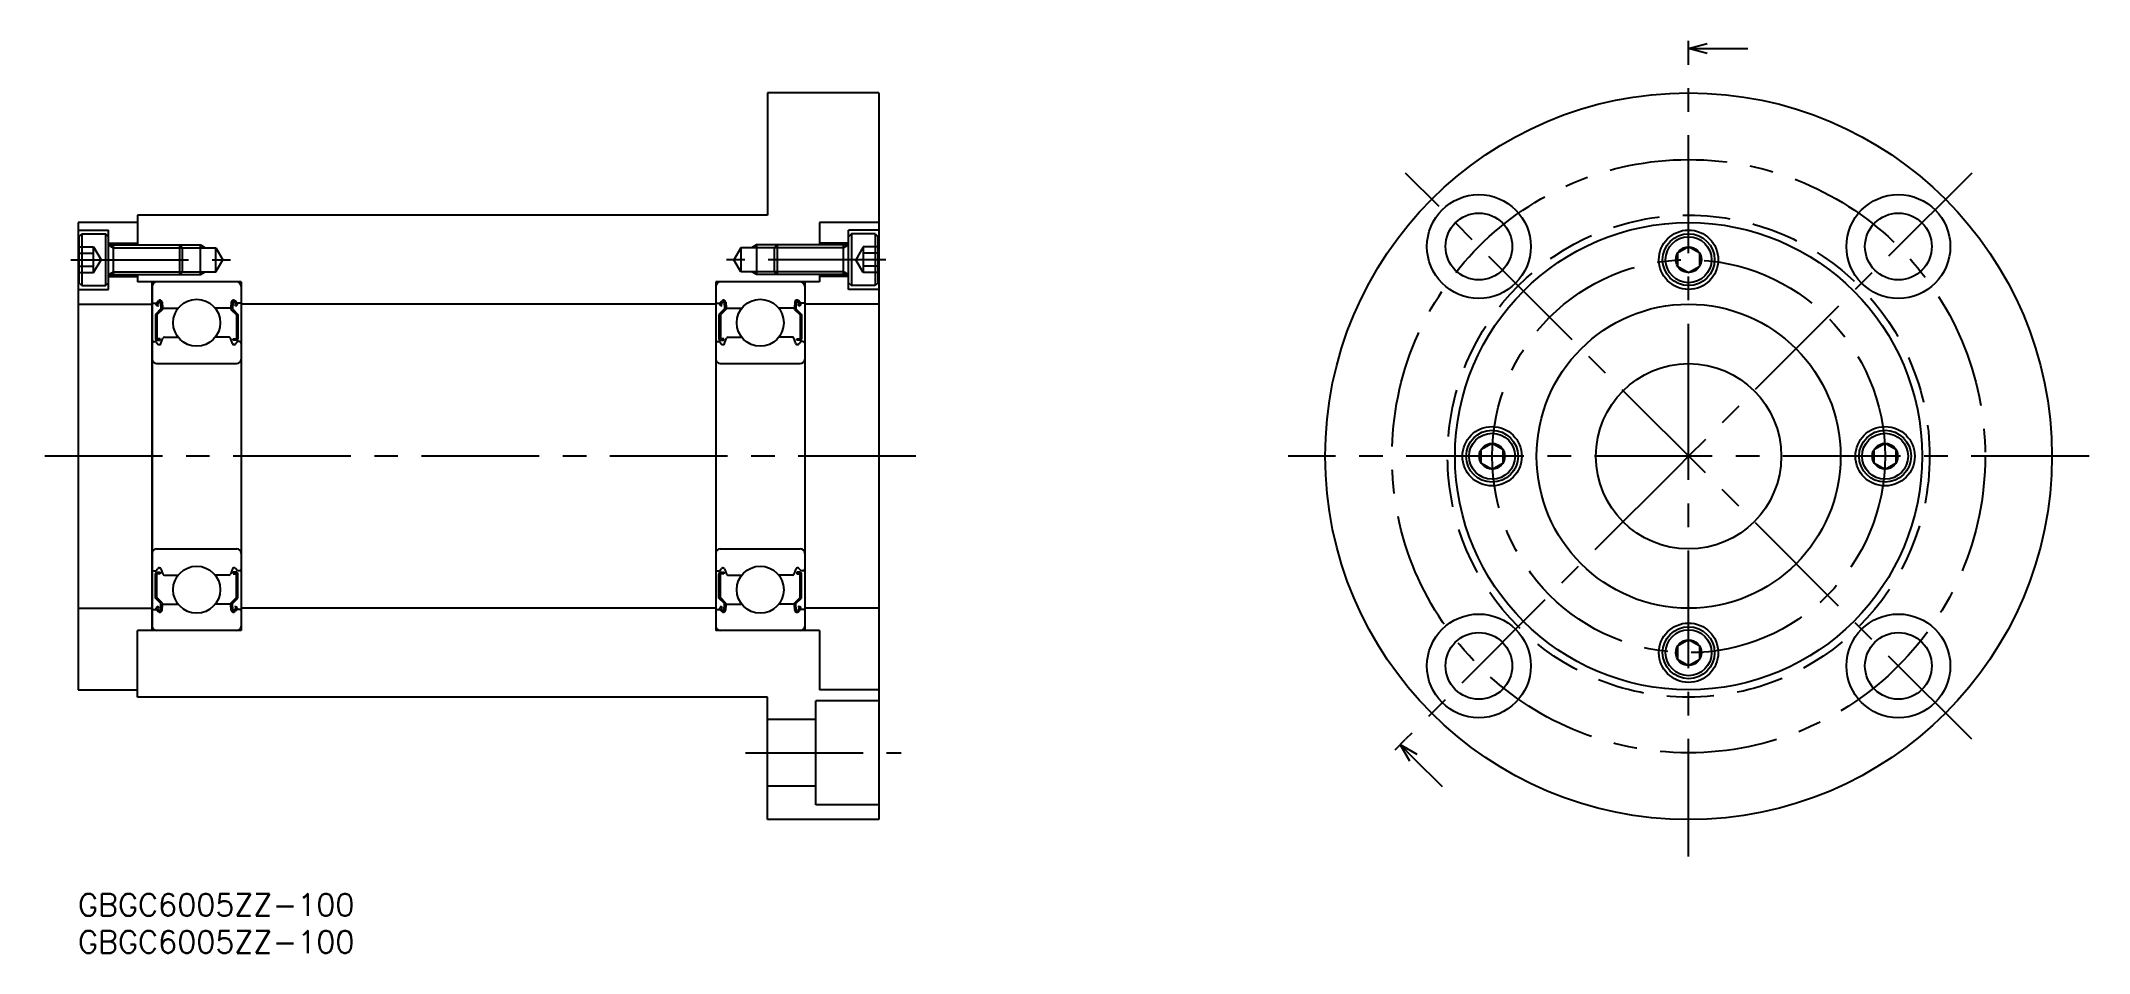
# Model space of a CAD drawing. Extents: x -5 to 271, y -8 to 115.
import ezdxf

# ---------------------------------------------------------------- set-up
doc = ezdxf.new("R2010")
doc.units = 0
doc.header["$LTSCALE"] = 0.5
doc.linetypes.add('CENTER', pattern=[50.8, 31.75, -6.35, 6.35, -6.35])
doc.linetypes.add('DASHED', pattern=[19.05, 12.7, -6.35])
doc.layers.get('0').update_dxf_attribs({"linetype": 'CONTINUOUS'})
for name, color, linetype in [('MSM_CENTER', 1, 'CENTER'), ('MSM_CONTINUOUS', 7, 'CONTINUOUS'), ('MSM_DASHED', 4, 'DASHED'), ('MSM_NARROW', 5, 'CONTINUOUS'), ('MSM_PART_NUMBER', 7, 'CONTINUOUS')]:
    doc.layers.add(name, color=color, linetype=linetype)
doc.styles.get("Standard").update_dxf_attribs({"font": 'txt.shx', "height": 3, "bigfont": 'bigfont.shx'})

# ---------------------------------------------------------------- blocks, each defined once
blk = doc.blocks.new('*U6')
at = {"layer": 'MSM_PART_NUMBER'}
blk.add_text('GBGC6005ZZ-100', height=3, dxfattribs=at).set_placement((0, -3))
blk = doc.blocks.new('*U7')
at = {"layer": 'MSM_PART_NUMBER'}
blk.add_text('GBGC6005ZZ-100', height=3, dxfattribs=at).set_placement((0, -8))
blk = doc.blocks.new('_OPEN30')
at = {"color": 0, "linetype": 'BYBLOCK'}
for p, q in [((-1, 0.27), (0, 0)), ((0, 0), (-1, -0.27)), ((0, 0), (-1, 0))]:
    blk.add_line(p, q, dxfattribs=at)
blk = doc.blocks.new('*U2')
at = {"color": 7, "linetype": 'CONTINUOUS'}
blk.add_lwpolyline([(595.34, 147.9), (600.84, 147.9)], dxfattribs=at)
at = {"color": 7, "linetype": 'CONTINUOUS', "xscale": 2.5, "yscale": 2.5, "zscale": 2.5, "rotation": 180}
blk.add_blockref('_OPEN30', (592.84, 147.9), dxfattribs=at)
blk = doc.blocks.new('*U1')
at = {"color": 7, "linetype": 'CONTINUOUS'}
blk.add_lwpolyline([(595.34, 94.1), (600.84, 94.1)], dxfattribs=at)
at = {"color": 7, "linetype": 'CONTINUOUS', "xscale": 2.5, "yscale": 2.5, "zscale": 2.5, "rotation": 180}
blk.add_blockref('_OPEN30', (592.84, 94.1), dxfattribs=at)

msp = doc.modelspace()

# ---------------------------------------------------------------- linework, layer by layer
at = {"layer": 'MSM_CENTER'}
for p, q in [((217.2, 61), (217.2, 113)), ((255.39, 20.82), (179.02, 97.18)), ((255.39, 97.18), (217.2, 59)), ((-0.96, 85.5), (20.54, 85.5)), ((108.96, 85.5), (87.46, 85.5)), ((113, 59), (-5, 59)), ((271.2, 59), (163.2, 59)), ((217.2, 5), (217.2, 59)), ((215.79, 57.59), (179.02, 20.82)), ((90, 19), (111, 19))]:
    msp.add_line(p, q, dxfattribs=at)
for radius in [40, 26.5]:
    msp.add_circle((217.2, 59), radius, dxfattribs=at)
at = {"layer": 'MSM_CONTINUOUS'}
for p, q in [((217.2, 113), (217.2, 115)), ((108, 108), (93, 108)), ((93, 108), (93, 91.5)), ((108, 108), (108, 10)), ((93, 91.5), (8, 91.5)), ((8, 91.5), (8, 87.5)), ((0.1, 88.6), (0.5, 89)), ((0.1, 88.6), (0.1, 82.4)), ((0.5, 89), (3.7, 89)), ((0.5, 89), (0.5, 82)), ((4.1, 88.6), (3.7, 89)), ((3.7, 89), (3.7, 82)), ((100, 90.5), (100, 87.5)), ((108, 90.5), (100, 90.5)), ((103.9, 81.5), (103.9, 89.5)), ((104.3, 89), (103.9, 88.6)), ((107.5, 89), (104.3, 89)), ((104.3, 89), (104.3, 82)), ((107.5, 89), (107.9, 88.6)), ((107.5, 89), (107.5, 82)), ((107.9, 82.4), (107.9, 88.6)), ((4.1, 87.5), (13.72, 87.5)), ((4.76, 87.5), (4.76, 83.5)), ((13.72, 83.5), (13.72, 87.5)), ((14.1, 87.12), (13.72, 87.5)), ((14.1, 87.12), (18.6, 87.12)), ((14.1, 83.88), (14.1, 87.12)), ((16.5, 83.5), (16.5, 87.5)), ((18.6, 83.88), (18.6, 87.12)), ((18.6, 87.12), (19.54, 85.5)), ((89.4, 87.12), (88.46, 85.5)), ((93.9, 87.12), (89.4, 87.12)), ((89.4, 87.12), (89.4, 83.88)), ((91.5, 87.5), (91.5, 83.5)), ((94.28, 87.5), (93.9, 87.12)), ((93.9, 87.12), (93.9, 83.88)), ((94.28, 87.5), (94.28, 83.5)), ((103.9, 87.5), (94.28, 87.5)), ((103.24, 83.5), (103.24, 87.5)), ((217.2, 87.23), (215.7, 86.37)), ((215.7, 86.37), (215.7, 84.63)), ((218.7, 86.37), (217.2, 87.23)), ((218.7, 84.63), (218.7, 86.37)), ((4.1, 83.5), (13.72, 83.5)), ((8, 83.5), (8, 82.5)), ((13.72, 83.5), (14.1, 83.88)), ((14.1, 83.88), (18.6, 83.88)), ((18.6, 83.88), (19.54, 85.5)), ((89.4, 83.88), (88.46, 85.5)), ((93.9, 83.88), (89.4, 83.88)), ((93.9, 83.88), (94.28, 83.5)), ((103.9, 83.5), (94.28, 83.5)), ((100, 83.5), (100, 82.5)), ((215.7, 84.63), (217.2, 83.77)), ((217.2, 83.77), (218.7, 84.63)), ((0.5, 82), (0.1, 82.4)), ((0.5, 82), (3.7, 82)), ((3.7, 82), (4.1, 82.4)), ((22, 82.5), (8, 82.5)), ((10, 81.9), (10, 36.1)), ((22, 82.5), (22, 35.5)), ((86, 82.5), (86, 35.5)), ((100, 82.5), (86, 82.5)), ((98, 82.5), (98, 35.5)), ((103.9, 82.4), (104.3, 82)), ((107.5, 82), (104.3, 82)), ((107.9, 82.4), (107.5, 82)), ((10.1, 79.65), (10.56, 79.65)), ((11.18, 78.88), (10.43, 78.13)), ((10.43, 78.13), (10.43, 74.85)), ((10.56, 79.65), (10.81, 79.95)), ((10.74, 79.24), (10.58, 79.37)), ((11.38, 78.8), (10.63, 78.05)), ((10.63, 78.05), (10.63, 74.85)), ((10.71, 79.52), (10.96, 79.82)), ((10.87, 79.39), (10.71, 79.52)), ((10.74, 79.24), (10.87, 79.39)), ((11.14, 79.76), (11.18, 78.88)), ((11.34, 79.78), (11.4, 79.04)), ((11.38, 79.27), (11.38, 78.8)), ((11.5, 78.95), (13.49, 78.95)), ((20.5, 78.95), (18.51, 78.95)), ((20.66, 79.78), (20.6, 79.04)), ((20.62, 79.27), (20.62, 78.8)), ((20.62, 78.8), (21.37, 78.05)), ((20.86, 79.76), (20.82, 78.88)), ((20.82, 78.88), (21.57, 78.13)), ((21.29, 79.52), (21.04, 79.82)), ((21.13, 79.39), (21.29, 79.52)), ((21.26, 79.24), (21.13, 79.39)), ((21.44, 79.65), (21.19, 79.95)), ((21.26, 79.24), (21.42, 79.37)), ((21.37, 78.05), (21.37, 74.85)), ((21.9, 79.65), (21.44, 79.65)), ((21.57, 78.13), (21.57, 74.85)), ((86, 79.5), (22, 79.5)), ((86.1, 79.65), (86.56, 79.65)), ((87.18, 78.88), (86.43, 78.13)), ((86.43, 78.13), (86.43, 74.85)), ((86.56, 79.65), (86.81, 79.95)), ((86.74, 79.24), (86.58, 79.37)), ((87.38, 78.8), (86.63, 78.05)), ((86.63, 78.05), (86.63, 74.85)), ((86.71, 79.52), (86.96, 79.82)), ((86.87, 79.39), (86.71, 79.52)), ((86.74, 79.24), (86.87, 79.39)), ((87.14, 79.76), (87.18, 78.88)), ((87.34, 79.78), (87.4, 79.04)), ((87.38, 79.27), (87.38, 78.8)), ((87.5, 78.95), (89.49, 78.95)), ((96.5, 78.95), (94.51, 78.95)), ((96.66, 79.78), (96.6, 79.04)), ((96.62, 79.27), (96.62, 78.8)), ((96.62, 78.8), (97.37, 78.05)), ((96.86, 79.76), (96.82, 78.88)), ((96.82, 78.88), (97.57, 78.13)), ((97.29, 79.52), (97.04, 79.82)), ((97.13, 79.39), (97.29, 79.52)), ((97.26, 79.24), (97.13, 79.39)), ((97.44, 79.65), (97.19, 79.95)), ((97.26, 79.24), (97.42, 79.37)), ((97.37, 78.05), (97.37, 74.85)), ((97.9, 79.65), (97.44, 79.65)), ((97.57, 78.13), (97.57, 74.85)), ((11.08, 74.85), (10.63, 74.85)), ((10.63, 74.65), (11.08, 74.65)), ((11.08, 74.65), (11.08, 74.85)), ((11.18, 74.18), (11.45, 74.92)), ((11.64, 75.05), (13.49, 75.05)), ((20.36, 75.05), (18.51, 75.05)), ((20.82, 74.18), (20.55, 74.92)), ((20.92, 74.85), (21.37, 74.85)), ((20.92, 74.65), (20.92, 74.85)), ((21.37, 74.65), (20.92, 74.65)), ((87.08, 74.85), (86.63, 74.85)), ((86.63, 74.65), (87.08, 74.65)), ((87.08, 74.65), (87.08, 74.85)), ((87.18, 74.18), (87.45, 74.92)), ((87.64, 75.05), (89.49, 75.05)), ((96.36, 75.05), (94.51, 75.05)), ((96.82, 74.18), (96.55, 74.92)), ((96.92, 74.85), (97.37, 74.85)), ((96.92, 74.65), (96.92, 74.85)), ((97.37, 74.65), (96.92, 74.65)), ((10.2, 74.45), (10.5, 74.45)), ((10.5, 74.45), (10.78, 74.12)), ((10.93, 74.05), (10.99, 74.05)), ((21.07, 74.05), (21.01, 74.05)), ((21.5, 74.45), (21.22, 74.12)), ((21.8, 74.45), (21.5, 74.45)), ((86.2, 74.45), (86.5, 74.45)), ((86.5, 74.45), (86.78, 74.12)), ((86.93, 74.05), (86.99, 74.05)), ((97.07, 74.05), (97.01, 74.05)), ((97.5, 74.45), (97.22, 74.12)), ((97.8, 74.45), (97.5, 74.45)), ((10.6, 71.5), (21.4, 71.5)), ((86.6, 71.5), (97.4, 71.5)), ((217.2, 59), (217.2, 61)), ((190.7, 60.73), (189.2, 59.87)), ((189.2, 59.87), (189.2, 58.13)), ((189.2, 58.13), (190.7, 57.27)), ((192.2, 59.87), (190.7, 60.73)), ((190.7, 57.27), (192.2, 58.13)), ((192.2, 58.13), (192.2, 59.87)), ((215.79, 57.59), (217.2, 59)), ((243.7, 60.73), (242.2, 59.87)), ((242.2, 59.87), (242.2, 58.13)), ((242.2, 58.13), (243.7, 57.27)), ((245.2, 59.87), (243.7, 60.73)), ((243.7, 57.27), (245.2, 58.13)), ((245.2, 58.13), (245.2, 59.87)), ((10.6, 46.5), (21.4, 46.5)), ((86.6, 46.5), (97.4, 46.5)), ((10.2, 43.55), (10.5, 43.55)), ((10.43, 39.87), (10.43, 43.15)), ((10.5, 43.55), (10.78, 43.88)), ((10.63, 43.35), (11.08, 43.35)), ((10.63, 39.95), (10.63, 43.15)), ((11.08, 43.15), (10.63, 43.15)), ((10.93, 43.95), (10.99, 43.95)), ((11.08, 43.35), (11.08, 43.15)), ((11.18, 43.82), (11.45, 43.08)), ((11.64, 42.95), (13.49, 42.95)), ((20.36, 42.95), (18.51, 42.95)), ((20.82, 43.82), (20.55, 43.08)), ((20.92, 43.35), (20.92, 43.15)), ((21.37, 43.35), (20.92, 43.35)), ((20.92, 43.15), (21.37, 43.15)), ((21.07, 43.95), (21.01, 43.95)), ((21.5, 43.55), (21.22, 43.88)), ((21.37, 39.95), (21.37, 43.15)), ((21.8, 43.55), (21.5, 43.55)), ((21.57, 39.87), (21.57, 43.15)), ((86.2, 43.55), (86.5, 43.55)), ((86.43, 39.87), (86.43, 43.15)), ((86.5, 43.55), (86.78, 43.88)), ((86.63, 43.35), (87.08, 43.35)), ((86.63, 39.95), (86.63, 43.15)), ((87.08, 43.15), (86.63, 43.15)), ((86.93, 43.95), (86.99, 43.95)), ((87.08, 43.35), (87.08, 43.15)), ((87.18, 43.82), (87.45, 43.08)), ((87.64, 42.95), (89.49, 42.95)), ((96.36, 42.95), (94.51, 42.95)), ((96.82, 43.82), (96.55, 43.08)), ((96.92, 43.35), (96.92, 43.15)), ((97.37, 43.35), (96.92, 43.35)), ((96.92, 43.15), (97.37, 43.15)), ((97.07, 43.95), (97.01, 43.95)), ((97.5, 43.55), (97.22, 43.88)), ((97.37, 39.95), (97.37, 43.15)), ((97.8, 43.55), (97.5, 43.55)), ((97.57, 39.87), (97.57, 43.15)), ((11.18, 39.12), (10.43, 39.87)), ((10.74, 38.76), (10.58, 38.63)), ((11.38, 39.2), (10.63, 39.95)), ((10.74, 38.76), (10.87, 38.61)), ((11.14, 38.24), (11.18, 39.12)), ((11.34, 38.22), (11.4, 38.96)), ((11.38, 38.73), (11.38, 39.2)), ((11.5, 39.05), (13.49, 39.05)), ((20.5, 39.05), (18.51, 39.05)), ((20.66, 38.22), (20.6, 38.96)), ((20.62, 39.2), (21.37, 39.95)), ((20.62, 38.73), (20.62, 39.2)), ((20.82, 39.12), (21.57, 39.87)), ((20.86, 38.24), (20.82, 39.12)), ((21.26, 38.76), (21.13, 38.61)), ((21.26, 38.76), (21.42, 38.63)), ((87.18, 39.12), (86.43, 39.87)), ((86.74, 38.76), (86.58, 38.63)), ((87.38, 39.2), (86.63, 39.95)), ((86.74, 38.76), (86.87, 38.61)), ((87.14, 38.24), (87.18, 39.12)), ((87.34, 38.22), (87.4, 38.96)), ((87.38, 38.73), (87.38, 39.2)), ((87.5, 39.05), (89.49, 39.05)), ((96.5, 39.05), (94.51, 39.05)), ((96.66, 38.22), (96.6, 38.96)), ((96.62, 39.2), (97.37, 39.95)), ((96.62, 38.73), (96.62, 39.2)), ((96.82, 39.12), (97.57, 39.87)), ((96.86, 38.24), (96.82, 39.12)), ((97.26, 38.76), (97.13, 38.61)), ((97.26, 38.76), (97.42, 38.63)), ((10.1, 38.35), (10.56, 38.35)), ((10.56, 38.35), (10.81, 38.05)), ((10.87, 38.61), (10.71, 38.48)), ((10.71, 38.48), (10.96, 38.18)), ((21.29, 38.48), (21.04, 38.18)), ((21.13, 38.61), (21.29, 38.48)), ((21.44, 38.35), (21.19, 38.05)), ((21.9, 38.35), (21.44, 38.35)), ((86, 38.5), (22, 38.5)), ((86.1, 38.35), (86.56, 38.35)), ((86.56, 38.35), (86.81, 38.05)), ((86.87, 38.61), (86.71, 38.48)), ((86.71, 38.48), (86.96, 38.18)), ((97.29, 38.48), (97.04, 38.18)), ((97.13, 38.61), (97.29, 38.48)), ((97.44, 38.35), (97.19, 38.05)), ((97.9, 38.35), (97.44, 38.35)), ((22, 35.5), (8, 35.5)), ((8, 26.5), (8, 35.5)), ((100, 35.5), (86, 35.5)), ((100, 35.5), (100, 27.5)), ((217.2, 34.23), (215.7, 33.37)), ((215.7, 33.37), (215.7, 31.63)), ((218.7, 33.37), (217.2, 34.23)), ((218.7, 31.63), (218.7, 33.37)), ((215.7, 31.63), (217.2, 30.77)), ((217.2, 30.77), (218.7, 31.63)), ((93, 26.5), (8, 26.5)), ((93, 10), (93, 26.5)), ((108, 26), (99.5, 26)), ((99.5, 12), (99.5, 26)), ((108, 27.5), (100, 27.5)), ((99.5, 23.5), (93, 23.5)), ((177.61, 19.4), (179.02, 20.82)), ((99.5, 14.5), (93, 14.5)), ((108, 12), (99.5, 12)), ((108, 10), (93, 10))]:
    msp.add_line(p, q, dxfattribs=at)
at = {"layer": 'MSM_CONTINUOUS', "color": 7, "linetype": 'CONTINUOUS'}
for p, q in [((0, 90.5), (0, 27.5)), ((8, 90.5), (0, 90.5)), ((0, 89.5), (4.1, 89.5)), ((4.1, 81.5), (4.1, 89.5)), ((108, 89.5), (103.9, 89.5)), ((4.1, 87.75), (8, 87.75)), ((103.9, 87.75), (100, 87.75)), ((4.1, 83.25), (8, 83.25)), ((103.9, 83.25), (100, 83.25)), ((0, 81.5), (4.1, 81.5)), ((10, 35.5), (10, 82.5)), ((108, 81.5), (103.9, 81.5)), ((0, 79.5), (10, 79.5)), ((108, 79.5), (98, 79.5)), ((0, 38.5), (10, 38.5)), ((108, 38.5), (98, 38.5)), ((0, 27.5), (8, 27.5))]:
    msp.add_line(p, q, dxfattribs=at)
at = {"layer": 'MSM_CONTINUOUS'}
for centre, radius in [((217.2, 59), 49), ((188.92, 87.28), 7), ((245.49, 87.28), 7), ((188.92, 87.28), 4.5), ((245.49, 87.28), 4.5), ((217.2, 59), 31.5), ((217.2, 85.5), 4), ((217.2, 85.5), 3.5), ((217.2, 85.5), 3.1), ((217.2, 85.5), 1.73), ((16, 77), 3.17), ((92, 77), 3.17), ((217.2, 59), 20.5), ((217.2, 59), 12.5), ((190.7, 59), 4), ((190.7, 59), 3.5), ((190.7, 59), 3.1), ((243.7, 59), 4), ((243.7, 59), 3.5), ((243.7, 59), 3.1), ((190.7, 59), 1.73), ((243.7, 59), 1.73), ((16, 41), 3.17), ((92, 41), 3.17), ((188.92, 30.72), 7), ((217.2, 32.5), 4), ((217.2, 32.5), 3.5), ((245.49, 30.72), 7), ((188.92, 30.72), 4.5), ((217.2, 32.5), 3.1), ((217.2, 32.5), 1.73), ((245.49, 30.72), 4.5)]:
    msp.add_circle(centre, radius, dxfattribs=at)
for centre, radius, start, end in [((10.6, 81.9), 0.6, 90, 180), ((21.4, 81.9), 0.6, 0, 90), ((86.6, 81.9), 0.6, 90, 180), ((97.4, 81.9), 0.6, 0, 90), ((10.1, 79.75), 0.1, 180, 270), ((10.71, 79.52), 0.2, 140.0012, 230.0863), ((11.04, 79.75), 0.3, 4.9967, 140.0012), ((11.04, 79.75), 0.1, 2.8198, 140.0023), ((11.5, 79.05), 0.1, 184.9967, 270), ((20.5, 79.05), 0.1, 270, 355.0033), ((20.96, 79.75), 0.3, 39.9988, 175.0033), ((20.96, 79.75), 0.1, 39.9977, 177.1802), ((21.29, 79.52), 0.2, 309.9137, 39.9988), ((21.9, 79.75), 0.1, 270, 0), ((86.1, 79.75), 0.1, 180, 270), ((86.71, 79.52), 0.2, 140.0012, 230.0863), ((87.04, 79.75), 0.3, 4.9967, 140.0012), ((87.04, 79.75), 0.1, 2.8198, 140.0023), ((87.5, 79.05), 0.1, 184.9967, 270), ((96.5, 79.05), 0.1, 270, 355.0033), ((96.96, 79.75), 0.3, 39.9988, 175.0033), ((96.96, 79.75), 0.1, 39.9977, 177.1802), ((97.29, 79.52), 0.2, 309.9137, 39.9988), ((97.9, 79.75), 0.1, 270, 0), ((10.63, 74.85), 0.2, 180, 270), ((11.64, 74.85), 0.2, 90, 159.9921), ((20.36, 74.85), 0.2, 20.0079, 90), ((21.37, 74.85), 0.2, 270, 0), ((86.63, 74.85), 0.2, 180, 270), ((87.64, 74.85), 0.2, 90, 159.9921), ((96.36, 74.85), 0.2, 20.0079, 90), ((97.37, 74.85), 0.2, 270, 0), ((10.2, 74.25), 0.2, 90, 180), ((10.6, 72.1), 0.6, 180, 270), ((10.93, 74.25), 0.2, 219.9945, 270), ((10.99, 74.25), 0.2, 270, 339.9921), ((21.01, 74.25), 0.2, 200.0079, 270), ((21.07, 74.25), 0.2, 270, 320.0055), ((21.4, 72.1), 0.6, 270, 0), ((21.8, 74.25), 0.2, 0, 90), ((86.2, 74.25), 0.2, 90, 180), ((86.6, 72.1), 0.6, 180, 270), ((86.93, 74.25), 0.2, 219.9945, 270), ((86.99, 74.25), 0.2, 270, 339.9921), ((97.01, 74.25), 0.2, 200.0079, 270), ((97.07, 74.25), 0.2, 270, 320.0055), ((97.4, 72.1), 0.6, 270, 0), ((97.8, 74.25), 0.2, 0, 90), ((10.6, 45.9), 0.6, 90, 180), ((21.4, 45.9), 0.6, 0, 90), ((86.6, 45.9), 0.6, 90, 180), ((97.4, 45.9), 0.6, 0, 90), ((10.2, 43.75), 0.2, 180, 270), ((10.63, 43.15), 0.2, 90, 180), ((10.93, 43.75), 0.2, 90, 140.0055), ((10.99, 43.75), 0.2, 20.0079, 90), ((11.64, 43.15), 0.2, 200.0079, 270), ((20.36, 43.15), 0.2, 270, 339.9921), ((21.01, 43.75), 0.2, 90, 159.9921), ((21.07, 43.75), 0.2, 39.9945, 90), ((21.37, 43.15), 0.2, 0, 90), ((21.8, 43.75), 0.2, 270, 0), ((86.2, 43.75), 0.2, 180, 270), ((86.63, 43.15), 0.2, 90, 180), ((86.93, 43.75), 0.2, 90, 140.0055), ((86.99, 43.75), 0.2, 20.0079, 90), ((87.64, 43.15), 0.2, 200.0079, 270), ((96.36, 43.15), 0.2, 270, 339.9921), ((97.01, 43.75), 0.2, 90, 159.9921), ((97.07, 43.75), 0.2, 39.9945, 90), ((97.37, 43.15), 0.2, 0, 90), ((97.8, 43.75), 0.2, 270, 0), ((11.5, 38.95), 0.1, 90, 175.0033), ((20.5, 38.95), 0.1, 4.9967, 90), ((87.5, 38.95), 0.1, 90, 175.0033), ((96.5, 38.95), 0.1, 4.9967, 90), ((10.1, 38.25), 0.1, 90, 180), ((10.6, 36.1), 0.6, 180, 270), ((10.71, 38.48), 0.2, 129.9137, 219.9988), ((11.04, 38.25), 0.3, 219.9988, 355.0033), ((11.04, 38.25), 0.1, 219.9977, 357.1802), ((20.96, 38.25), 0.3, 184.9967, 320.0012), ((20.96, 38.25), 0.1, 182.8198, 320.0023), ((21.4, 36.1), 0.6, 270, 0), ((21.29, 38.48), 0.2, 320.0012, 50.0863), ((21.9, 38.25), 0.1, 0, 90), ((86.1, 38.25), 0.1, 90, 180), ((86.6, 36.1), 0.6, 180, 270), ((86.71, 38.48), 0.2, 129.9137, 219.9988), ((87.04, 38.25), 0.3, 219.9988, 355.0033), ((87.04, 38.25), 0.1, 219.9977, 357.1802), ((96.96, 38.25), 0.3, 184.9967, 320.0012), ((96.96, 38.25), 0.1, 182.8198, 320.0023), ((97.4, 36.1), 0.6, 270, 0), ((97.29, 38.48), 0.2, 320.0012, 50.0863), ((97.9, 38.25), 0.1, 0, 90)]:
    msp.add_arc(centre, radius, start, end, dxfattribs=at)
at = {"layer": 'MSM_DASHED'}
for p, q in [((0.1, 87.23), (2.1, 87.23)), ((0.1, 86.37), (2.1, 86.37)), ((2.1, 87.23), (3.1, 85.5)), ((2.1, 83.77), (2.1, 87.23)), ((105.9, 87.23), (104.9, 85.5)), ((107.9, 87.23), (105.9, 87.23)), ((105.9, 87.23), (105.9, 83.77)), ((107.9, 86.37), (105.9, 86.37)), ((0.1, 84.63), (2.1, 84.63)), ((0.1, 83.77), (2.1, 83.77)), ((2.1, 83.77), (3.1, 85.5)), ((105.9, 83.77), (104.9, 85.5)), ((107.9, 84.63), (105.9, 84.63)), ((107.9, 83.77), (105.9, 83.77))]:
    msp.add_line(p, q, dxfattribs=at)
msp.add_circle((217.2, 59), 32.5, dxfattribs=at)
at = {"layer": 'MSM_NARROW'}
for p, q in [((4.1, 87.5), (4.76, 87.12)), ((4.76, 87.12), (14.1, 87.12)), ((13.72, 87.5), (16.5, 87.5)), ((16.5, 87.5), (17.16, 87.12)), ((91.5, 87.5), (90.84, 87.12)), ((94.28, 87.5), (91.5, 87.5)), ((103.24, 87.12), (93.9, 87.12)), ((103.9, 87.5), (103.24, 87.12)), ((4.1, 83.5), (4.76, 83.88)), ((4.76, 83.88), (14.1, 83.88)), ((13.72, 83.5), (16.5, 83.5)), ((16.5, 83.5), (17.16, 83.88)), ((91.5, 83.5), (90.84, 83.88)), ((94.28, 83.5), (91.5, 83.5)), ((103.24, 83.88), (93.9, 83.88)), ((103.9, 83.5), (103.24, 83.88))]:
    msp.add_line(p, q, dxfattribs=at)

# ---------------------------------------------------------------- block references
at = {"layer": 'MSM_CONTINUOUS'}
for name, p in [('*U2', (-375.64, -33.9)), ('*U6', (0, 0)), ('*U7', (0, 0))]:
    msp.add_blockref(name, p, dxfattribs=at)
at = {"layer": 'MSM_CONTINUOUS', "rotation": 315}
msp.add_blockref('*U1', (-307.43, 372.77), dxfattribs=at)

doc.saveas('drawing.dxf')
